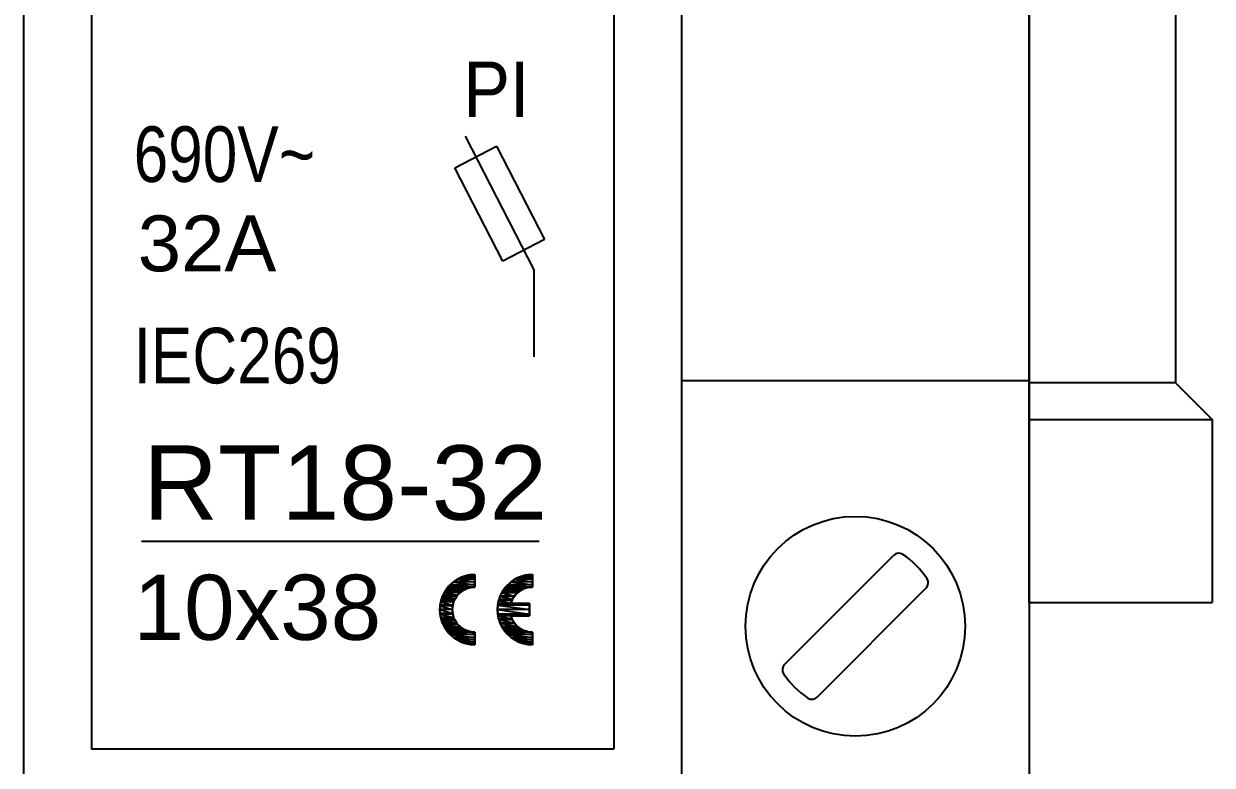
# Model space of a CAD drawing. Header units: millimetres. Extents: x 28713 to 59118, y -54378 to -19615.
# Drawn here: x 38085.54 to 38118.01, y -43691.09 to -43670.84 of the extents above; entities that cross this region are included whole.
import ezdxf

# ---------------------------------------------------------------- set-up
doc = ezdxf.new("R2010")
doc.units = ezdxf.units.MM
doc.header["$LTSCALE"] = 3
doc.layers.add('1', color=3, linetype='Continuous')
doc.layers.add('DUT', color=7, linetype='Continuous')
doc.styles.add('Arial', font='arial.ttf')

msp = doc.modelspace()

# ---------------------------------------------------------------- linework, layer by layer
for p, q in [((38085.536, -43711.097), (38085.536, -43631.616)), ((38103.508, -43631.616), (38103.508, -43711.097)), ((38087.384, -43659.257), (38087.384, -43690.645)), ((38101.66, -43659.257), (38101.66, -43690.645)), ((38097.315, -43674.77), (38098.455, -43674.184)), ((38097.592, -43673.907), (38099.469, -43677.56)), ((38098.455, -43674.184), (38099.763, -43676.731)), ((38098.623, -43677.317), (38097.315, -43674.77)), ((38099.763, -43676.731), (38098.623, -43677.317)), ((38099.469, -43677.56), (38099.469, -43679.934)), ((38088.753, -43684.966), (38099.618, -43684.966)), ((38097.673, -43685.899), (38097.612, -43685.914)), ((38097.735, -43685.889), (38097.673, -43685.899)), ((38097.798, -43685.883), (38097.735, -43685.889)), ((38097.862, -43685.881), (38097.798, -43685.883)), ((38097.862, -43685.881), (38097.862, -43685.881)), ((38099.246, -43685.899), (38099.185, -43685.914)), ((38099.308, -43685.889), (38099.246, -43685.899)), ((38099.371, -43685.883), (38099.308, -43685.889)), ((38099.435, -43685.881), (38099.371, -43685.883)), ((38099.435, -43685.881), (38099.435, -43685.881)), ((38097.144, -43686.205), (38097.104, -43686.253)), ((38097.187, -43686.159), (38097.144, -43686.205)), ((38097.232, -43686.117), (38097.187, -43686.159)), ((38097.28, -43686.077), (38097.232, -43686.117)), ((38097.331, -43686.041), (38097.28, -43686.077)), ((38097.383, -43686.009), (38097.331, -43686.041)), ((38097.438, -43685.979), (38097.383, -43686.009)), ((38097.494, -43685.954), (38097.438, -43685.979)), ((38097.552, -43685.932), (38097.494, -43685.954)), ((38097.612, -43685.914), (38097.552, -43685.932)), ((38097.82, -43686.222), (38097.78, -43686.226)), ((38097.862, -43686.221), (38097.82, -43686.222)), ((38097.862, -43686.221), (38097.862, -43686.221)), ((38098.717, -43686.205), (38098.677, -43686.253)), ((38098.76, -43686.159), (38098.717, -43686.205)), ((38098.806, -43686.117), (38098.76, -43686.159)), ((38098.854, -43686.077), (38098.806, -43686.117)), ((38098.904, -43686.041), (38098.854, -43686.077)), ((38098.957, -43686.009), (38098.904, -43686.041)), ((38099.011, -43685.979), (38098.957, -43686.009)), ((38099.068, -43685.954), (38099.011, -43685.979)), ((38099.126, -43685.932), (38099.068, -43685.954)), ((38099.185, -43685.914), (38099.126, -43685.932)), ((38099.384, -43686.223), (38099.334, -43686.229)), ((38099.435, -43686.221), (38099.384, -43686.223)), ((38099.435, -43686.221), (38099.435, -43686.221)), ((38096.955, -43686.532), (38096.937, -43686.592)), ((38096.977, -43686.473), (38096.955, -43686.532)), ((38097.003, -43686.415), (38096.977, -43686.473)), ((38097.033, -43686.359), (38097.003, -43686.415)), ((38097.067, -43686.305), (38097.033, -43686.359)), ((38097.033, -43686.359), (38097.033, -43686.359)), ((38097.104, -43686.253), (38097.067, -43686.305)), ((38097.328, -43686.529), (38097.308, -43686.565)), ((38097.349, -43686.494), (38097.328, -43686.529)), ((38097.328, -43686.529), (38097.328, -43686.529)), ((38097.373, -43686.461), (38097.349, -43686.494)), ((38097.399, -43686.43), (38097.373, -43686.461)), ((38097.427, -43686.4), (38097.399, -43686.43)), ((38097.456, -43686.373), (38097.427, -43686.4)), ((38097.487, -43686.348), (38097.456, -43686.373)), ((38097.519, -43686.324), (38097.487, -43686.348)), ((38097.553, -43686.303), (38097.519, -43686.324)), ((38097.589, -43686.284), (38097.553, -43686.303)), ((38097.625, -43686.268), (38097.589, -43686.284)), ((38097.662, -43686.254), (38097.625, -43686.268)), ((38097.701, -43686.242), (38097.662, -43686.254)), ((38097.74, -43686.233), (38097.701, -43686.242)), ((38097.78, -43686.226), (38097.74, -43686.233)), ((38098.528, -43686.532), (38098.51, -43686.592)), ((38098.55, -43686.473), (38098.528, -43686.532)), ((38098.576, -43686.415), (38098.55, -43686.473)), ((38098.607, -43686.359), (38098.576, -43686.415)), ((38098.64, -43686.305), (38098.607, -43686.359)), ((38098.607, -43686.359), (38098.607, -43686.359)), ((38098.677, -43686.253), (38098.64, -43686.305)), ((38098.902, -43686.528), (38098.878, -43686.572)), ((38098.928, -43686.486), (38098.902, -43686.528)), ((38098.958, -43686.446), (38098.928, -43686.486)), ((38098.991, -43686.41), (38098.958, -43686.446)), ((38099.026, -43686.376), (38098.991, -43686.41)), ((38099.064, -43686.345), (38099.026, -43686.376)), ((38099.104, -43686.317), (38099.064, -43686.345)), ((38099.147, -43686.292), (38099.104, -43686.317)), ((38099.191, -43686.271), (38099.147, -43686.292)), ((38099.237, -43686.253), (38099.191, -43686.271)), ((38099.285, -43686.239), (38099.237, -43686.253)), ((38099.334, -43686.229), (38099.285, -43686.239)), ((38096.907, -43686.775), (38096.905, -43686.837)), ((38096.905, -43686.837), (38096.907, -43686.899)), ((38096.913, -43686.714), (38096.907, -43686.775)), ((38096.923, -43686.652), (38096.913, -43686.714)), ((38096.937, -43686.592), (38096.923, -43686.652)), ((38097.246, -43686.797), (38097.245, -43686.837)), ((38097.245, -43686.837), (38097.246, -43686.877)), ((38097.25, -43686.758), (38097.246, -43686.797)), ((38097.257, -43686.718), (38097.25, -43686.758)), ((38097.266, -43686.679), (38097.257, -43686.718)), ((38097.277, -43686.64), (38097.266, -43686.679)), ((38097.291, -43686.602), (38097.277, -43686.64)), ((38097.308, -43686.565), (38097.291, -43686.602)), ((38098.48, -43686.775), (38098.478, -43686.837)), ((38098.478, -43686.837), (38098.48, -43686.899)), ((38098.486, -43686.714), (38098.48, -43686.775)), ((38098.496, -43686.652), (38098.486, -43686.714)), ((38098.51, -43686.592), (38098.496, -43686.652)), ((38098.859, -43686.619), (38098.843, -43686.667)), ((38098.843, -43686.667), (38099.35, -43686.667)), ((38098.878, -43686.572), (38098.859, -43686.619)), ((38099.35, -43686.667), (38099.35, -43687.008)), ((38096.907, -43686.899), (38096.913, -43686.961)), ((38096.913, -43686.961), (38096.923, -43687.022)), ((38096.923, -43687.022), (38096.937, -43687.083)), ((38096.937, -43687.083), (38096.955, -43687.143)), ((38096.955, -43687.143), (38096.977, -43687.202)), ((38097.246, -43686.877), (38097.25, -43686.917)), ((38097.25, -43686.917), (38097.257, -43686.956)), ((38097.257, -43686.956), (38097.266, -43686.996)), ((38097.266, -43686.996), (38097.277, -43687.034)), ((38097.277, -43687.034), (38097.291, -43687.072)), ((38097.291, -43687.072), (38097.308, -43687.109)), ((38097.308, -43687.109), (38097.328, -43687.146)), ((38097.328, -43687.146), (38097.328, -43687.146)), ((38097.328, -43687.146), (38097.349, -43687.181)), ((38097.349, -43687.181), (38097.373, -43687.214)), ((38098.48, -43686.899), (38098.486, -43686.961)), ((38098.486, -43686.961), (38098.496, -43687.022)), ((38098.496, -43687.022), (38098.51, -43687.083)), ((38098.51, -43687.083), (38098.528, -43687.143)), ((38098.528, -43687.143), (38098.55, -43687.202)), ((38098.843, -43687.008), (38099.35, -43687.008)), ((38098.843, -43687.008), (38098.843, -43687.008)), ((38098.843, -43687.008), (38098.859, -43687.056)), ((38098.859, -43687.056), (38098.878, -43687.103)), ((38098.878, -43687.103), (38098.902, -43687.147)), ((38098.902, -43687.147), (38098.928, -43687.189)), ((38098.928, -43687.189), (38098.958, -43687.228)), ((38096.977, -43687.202), (38097.003, -43687.259)), ((38097.003, -43687.259), (38097.033, -43687.316)), ((38097.033, -43687.316), (38097.033, -43687.316)), ((38097.033, -43687.316), (38097.067, -43687.37)), ((38097.067, -43687.37), (38097.104, -43687.421)), ((38097.104, -43687.421), (38097.144, -43687.47)), ((38097.144, -43687.47), (38097.187, -43687.516)), ((38097.187, -43687.516), (38097.232, -43687.558)), ((38097.373, -43687.214), (38097.399, -43687.245)), ((38097.399, -43687.245), (38097.427, -43687.274)), ((38097.427, -43687.274), (38097.456, -43687.302)), ((38097.456, -43687.302), (38097.487, -43687.327)), ((38097.487, -43687.327), (38097.519, -43687.35)), ((38097.519, -43687.35), (38097.553, -43687.371)), ((38097.553, -43687.371), (38097.589, -43687.39)), ((38097.589, -43687.39), (38097.625, -43687.407)), ((38097.625, -43687.407), (38097.662, -43687.421)), ((38097.662, -43687.421), (38097.701, -43687.433)), ((38097.701, -43687.433), (38097.74, -43687.442)), ((38097.74, -43687.442), (38097.78, -43687.449)), ((38097.78, -43687.449), (38097.82, -43687.453)), ((38097.82, -43687.453), (38097.862, -43687.454)), ((38098.55, -43687.202), (38098.576, -43687.259)), ((38098.576, -43687.259), (38098.607, -43687.316)), ((38098.607, -43687.316), (38098.607, -43687.316)), ((38098.607, -43687.316), (38098.64, -43687.37)), ((38098.64, -43687.37), (38098.677, -43687.421)), ((38098.677, -43687.421), (38098.717, -43687.47)), ((38098.717, -43687.47), (38098.76, -43687.516)), ((38098.76, -43687.516), (38098.806, -43687.558)), ((38098.958, -43687.228), (38098.991, -43687.265)), ((38098.991, -43687.265), (38099.026, -43687.299)), ((38099.026, -43687.299), (38099.064, -43687.33)), ((38099.064, -43687.33), (38099.104, -43687.358)), ((38099.104, -43687.358), (38099.147, -43687.382)), ((38099.147, -43687.382), (38099.191, -43687.404)), ((38099.191, -43687.404), (38099.237, -43687.421)), ((38099.237, -43687.421), (38099.285, -43687.435)), ((38099.285, -43687.435), (38099.334, -43687.446)), ((38099.334, -43687.446), (38099.384, -43687.452)), ((38099.384, -43687.452), (38099.435, -43687.454)), ((38097.232, -43687.558), (38097.28, -43687.597)), ((38097.28, -43687.597), (38097.331, -43687.633)), ((38097.331, -43687.633), (38097.383, -43687.666)), ((38097.383, -43687.666), (38097.438, -43687.695)), ((38097.438, -43687.695), (38097.494, -43687.721)), ((38097.494, -43687.721), (38097.552, -43687.743)), ((38097.552, -43687.743), (38097.612, -43687.761)), ((38097.612, -43687.761), (38097.673, -43687.775)), ((38097.673, -43687.775), (38097.735, -43687.786)), ((38097.735, -43687.786), (38097.798, -43687.792)), ((38097.798, -43687.792), (38097.862, -43687.794)), ((38098.806, -43687.558), (38098.854, -43687.597)), ((38098.854, -43687.597), (38098.904, -43687.633)), ((38098.904, -43687.633), (38098.957, -43687.666)), ((38098.957, -43687.666), (38099.011, -43687.695)), ((38099.011, -43687.695), (38099.068, -43687.721)), ((38099.068, -43687.721), (38099.126, -43687.743)), ((38099.126, -43687.743), (38099.185, -43687.761)), ((38099.185, -43687.761), (38099.246, -43687.775)), ((38099.246, -43687.775), (38099.308, -43687.786)), ((38099.308, -43687.786), (38099.371, -43687.792)), ((38099.371, -43687.792), (38099.435, -43687.794)), ((38101.66, -43690.645), (38087.384, -43690.645))]:
    msp.add_line(p, q)
at = {"color": 251}
for p, q in [((38097.614, -43685.913), (38097.737, -43685.889)), ((38097.737, -43685.889), (38097.614, -43685.913)), ((38097.737, -43685.889), (38097.862, -43685.881)), ((38097.862, -43685.881), (38097.737, -43685.889)), ((38097.862, -43685.889), (38097.737, -43685.889)), ((38097.737, -43685.889), (38097.862, -43685.913)), ((38097.737, -43685.889), (38097.862, -43685.913)), ((38097.862, -43685.889), (38097.737, -43685.889)), ((38097.862, -43685.881), (38097.862, -43685.889)), ((38097.862, -43685.889), (38097.862, -43685.881)), ((38097.862, -43685.913), (38097.862, -43685.889)), ((38097.862, -43685.889), (38097.862, -43685.913)), ((38099.188, -43685.913), (38099.31, -43685.889)), ((38099.31, -43685.889), (38099.188, -43685.913)), ((38099.31, -43685.889), (38099.435, -43685.881)), ((38099.435, -43685.881), (38099.31, -43685.889)), ((38099.435, -43685.889), (38099.31, -43685.889)), ((38099.31, -43685.889), (38099.435, -43685.913)), ((38099.31, -43685.889), (38099.435, -43685.913)), ((38099.435, -43685.889), (38099.31, -43685.889)), ((38099.435, -43685.881), (38099.435, -43685.889)), ((38099.435, -43685.889), (38099.435, -43685.881)), ((38099.435, -43685.913), (38099.435, -43685.889)), ((38099.435, -43685.889), (38099.435, -43685.913)), ((38097.124, -43686.23), (38097.133, -43686.221)), ((38097.133, -43686.221), (38097.124, -43686.23)), ((38097.133, -43686.221), (38097.185, -43686.161)), ((38097.185, -43686.161), (38097.133, -43686.221)), ((38097.862, -43686.221), (38097.133, -43686.221)), ((38097.133, -43686.221), (38097.755, -43686.23)), ((38097.133, -43686.221), (38097.755, -43686.23)), ((38097.862, -43686.221), (38097.133, -43686.221)), ((38097.185, -43686.161), (38097.279, -43686.078)), ((38097.279, -43686.078), (38097.185, -43686.161)), ((38097.862, -43686.161), (38097.185, -43686.161)), ((38097.185, -43686.161), (38097.862, -43686.221)), ((38097.185, -43686.161), (38097.862, -43686.221)), ((38097.862, -43686.161), (38097.185, -43686.161)), ((38097.279, -43686.078), (38097.383, -43686.009)), ((38097.383, -43686.009), (38097.279, -43686.078)), ((38097.862, -43686.078), (38097.279, -43686.078)), ((38097.279, -43686.078), (38097.862, -43686.161)), ((38097.279, -43686.078), (38097.862, -43686.161)), ((38097.862, -43686.078), (38097.279, -43686.078)), ((38097.383, -43686.009), (38097.496, -43685.954)), ((38097.496, -43685.954), (38097.383, -43686.009)), ((38097.862, -43686.009), (38097.383, -43686.009)), ((38097.383, -43686.009), (38097.862, -43686.078)), ((38097.383, -43686.009), (38097.862, -43686.078)), ((38097.862, -43686.009), (38097.383, -43686.009)), ((38097.496, -43685.954), (38097.614, -43685.913)), ((38097.614, -43685.913), (38097.496, -43685.954)), ((38097.862, -43685.954), (38097.496, -43685.954)), ((38097.496, -43685.954), (38097.862, -43686.009)), ((38097.496, -43685.954), (38097.862, -43686.009)), ((38097.862, -43685.954), (38097.496, -43685.954)), ((38097.862, -43685.913), (38097.614, -43685.913)), ((38097.614, -43685.913), (38097.862, -43685.954)), ((38097.614, -43685.913), (38097.862, -43685.954)), ((38097.862, -43685.913), (38097.614, -43685.913)), ((38097.755, -43686.23), (38097.862, -43686.221)), ((38097.862, -43686.221), (38097.755, -43686.23)), ((38097.862, -43685.954), (38097.862, -43685.913)), ((38097.862, -43685.913), (38097.862, -43685.954)), ((38097.862, -43686.009), (38097.862, -43685.954)), ((38097.862, -43685.954), (38097.862, -43686.009)), ((38097.862, -43686.078), (38097.862, -43686.009)), ((38097.862, -43686.009), (38097.862, -43686.078)), ((38097.862, -43686.161), (38097.862, -43686.078)), ((38097.862, -43686.078), (38097.862, -43686.161)), ((38097.862, -43686.221), (38097.862, -43686.161)), ((38097.862, -43686.161), (38097.862, -43686.221)), ((38098.697, -43686.231), (38098.706, -43686.221)), ((38098.706, -43686.221), (38098.697, -43686.231)), ((38098.706, -43686.221), (38098.759, -43686.161)), ((38098.759, -43686.161), (38098.706, -43686.221)), ((38099.435, -43686.221), (38098.706, -43686.221)), ((38098.706, -43686.221), (38099.322, -43686.231)), ((38098.706, -43686.221), (38099.322, -43686.231)), ((38099.435, -43686.221), (38098.706, -43686.221)), ((38098.759, -43686.161), (38098.853, -43686.078)), ((38098.853, -43686.078), (38098.759, -43686.161)), ((38099.435, -43686.161), (38098.759, -43686.161)), ((38098.759, -43686.161), (38099.435, -43686.221)), ((38098.759, -43686.161), (38099.435, -43686.221)), ((38099.435, -43686.161), (38098.759, -43686.161)), ((38098.853, -43686.078), (38098.957, -43686.009)), ((38098.957, -43686.009), (38098.853, -43686.078)), ((38099.435, -43686.078), (38098.853, -43686.078)), ((38098.853, -43686.078), (38099.435, -43686.161)), ((38098.853, -43686.078), (38099.435, -43686.161)), ((38099.435, -43686.078), (38098.853, -43686.078)), ((38098.957, -43686.009), (38099.069, -43685.954)), ((38099.069, -43685.954), (38098.957, -43686.009)), ((38099.435, -43686.009), (38098.957, -43686.009)), ((38098.957, -43686.009), (38099.435, -43686.078)), ((38098.957, -43686.009), (38099.435, -43686.078)), ((38099.435, -43686.009), (38098.957, -43686.009)), ((38099.069, -43685.954), (38099.188, -43685.913)), ((38099.188, -43685.913), (38099.069, -43685.954)), ((38099.435, -43685.954), (38099.069, -43685.954)), ((38099.069, -43685.954), (38099.435, -43686.009)), ((38099.069, -43685.954), (38099.435, -43686.009)), ((38099.435, -43685.954), (38099.069, -43685.954)), ((38099.435, -43685.913), (38099.188, -43685.913)), ((38099.188, -43685.913), (38099.435, -43685.954)), ((38099.188, -43685.913), (38099.435, -43685.954)), ((38099.435, -43685.913), (38099.188, -43685.913)), ((38099.322, -43686.231), (38099.435, -43686.221)), ((38099.435, -43686.221), (38099.322, -43686.231)), ((38099.435, -43685.954), (38099.435, -43685.913)), ((38099.435, -43685.913), (38099.435, -43685.954)), ((38099.435, -43686.009), (38099.435, -43685.954)), ((38099.435, -43685.954), (38099.435, -43686.009)), ((38099.435, -43686.078), (38099.435, -43686.009)), ((38099.435, -43686.009), (38099.435, -43686.078)), ((38099.435, -43686.161), (38099.435, -43686.078)), ((38099.435, -43686.078), (38099.435, -43686.161)), ((38099.435, -43686.221), (38099.435, -43686.161)), ((38099.435, -43686.161), (38099.435, -43686.221)), ((38096.938, -43686.59), (38096.958, -43686.529)), ((38096.958, -43686.529), (38096.938, -43686.59)), ((38096.958, -43686.529), (38096.978, -43686.471)), ((38096.978, -43686.471), (38096.958, -43686.529)), ((38097.328, -43686.529), (38096.958, -43686.529)), ((38096.958, -43686.529), (38097.299, -43686.59)), ((38096.958, -43686.529), (38097.299, -43686.59)), ((38097.328, -43686.529), (38096.958, -43686.529)), ((38096.978, -43686.471), (38096.993, -43686.441)), ((38096.993, -43686.441), (38096.978, -43686.471)), ((38097.368, -43686.471), (38096.978, -43686.471)), ((38096.978, -43686.471), (38097.328, -43686.529)), ((38096.978, -43686.471), (38097.328, -43686.529)), ((38097.368, -43686.471), (38096.978, -43686.471)), ((38096.993, -43686.441), (38097.03, -43686.365)), ((38097.03, -43686.365), (38096.993, -43686.441)), ((38097.389, -43686.441), (38096.993, -43686.441)), ((38096.993, -43686.441), (38097.368, -43686.471)), ((38096.993, -43686.441), (38097.368, -43686.471)), ((38097.389, -43686.441), (38096.993, -43686.441)), ((38097.03, -43686.365), (38097.033, -43686.359)), ((38097.033, -43686.359), (38097.03, -43686.365)), ((38097.465, -43686.365), (38097.03, -43686.365)), ((38097.03, -43686.365), (38097.389, -43686.441)), ((38097.03, -43686.365), (38097.389, -43686.441)), ((38097.465, -43686.365), (38097.03, -43686.365)), ((38097.033, -43686.359), (38097.07, -43686.303)), ((38097.07, -43686.303), (38097.033, -43686.359)), ((38097.474, -43686.359), (38097.033, -43686.359)), ((38097.033, -43686.359), (38097.465, -43686.365)), ((38097.033, -43686.359), (38097.465, -43686.365)), ((38097.474, -43686.359), (38097.033, -43686.359)), ((38097.07, -43686.303), (38097.101, -43686.258)), ((38097.101, -43686.258), (38097.07, -43686.303)), ((38097.553, -43686.303), (38097.07, -43686.303)), ((38097.07, -43686.303), (38097.474, -43686.359)), ((38097.07, -43686.303), (38097.474, -43686.359)), ((38097.553, -43686.303), (38097.07, -43686.303)), ((38097.101, -43686.258), (38097.103, -43686.255)), ((38097.103, -43686.255), (38097.101, -43686.258)), ((38097.651, -43686.258), (38097.101, -43686.258)), ((38097.101, -43686.258), (38097.553, -43686.303)), ((38097.101, -43686.258), (38097.553, -43686.303)), ((38097.651, -43686.258), (38097.101, -43686.258)), ((38097.103, -43686.255), (38097.124, -43686.23)), ((38097.124, -43686.23), (38097.103, -43686.255)), ((38097.662, -43686.255), (38097.103, -43686.255)), ((38097.103, -43686.255), (38097.651, -43686.258)), ((38097.103, -43686.255), (38097.651, -43686.258)), ((38097.662, -43686.255), (38097.103, -43686.255)), ((38097.755, -43686.23), (38097.124, -43686.23)), ((38097.124, -43686.23), (38097.662, -43686.255)), ((38097.124, -43686.23), (38097.662, -43686.255)), ((38097.755, -43686.23), (38097.124, -43686.23)), ((38097.299, -43686.59), (38097.328, -43686.529)), ((38097.328, -43686.529), (38097.299, -43686.59)), ((38097.328, -43686.529), (38097.368, -43686.471)), ((38097.368, -43686.471), (38097.328, -43686.529)), ((38097.368, -43686.471), (38097.389, -43686.441)), ((38097.389, -43686.441), (38097.368, -43686.471)), ((38097.389, -43686.441), (38097.465, -43686.365)), ((38097.465, -43686.365), (38097.389, -43686.441)), ((38097.465, -43686.365), (38097.474, -43686.359)), ((38097.474, -43686.359), (38097.465, -43686.365)), ((38097.474, -43686.359), (38097.553, -43686.303)), ((38097.553, -43686.303), (38097.474, -43686.359)), ((38097.553, -43686.303), (38097.651, -43686.258)), ((38097.651, -43686.258), (38097.553, -43686.303)), ((38097.651, -43686.258), (38097.662, -43686.255)), ((38097.662, -43686.255), (38097.651, -43686.258)), ((38097.662, -43686.255), (38097.755, -43686.23)), ((38097.755, -43686.23), (38097.662, -43686.255)), ((38098.521, -43686.562), (38098.551, -43686.471)), ((38098.551, -43686.471), (38098.521, -43686.562)), ((38098.551, -43686.471), (38098.554, -43686.465)), ((38098.554, -43686.465), (38098.551, -43686.471)), ((38098.94, -43686.471), (38098.551, -43686.471)), ((38098.551, -43686.471), (38098.884, -43686.562)), ((38098.551, -43686.471), (38098.884, -43686.562)), ((38098.94, -43686.471), (38098.551, -43686.471)), ((38098.554, -43686.465), (38098.596, -43686.381)), ((38098.596, -43686.381), (38098.554, -43686.465)), ((38098.944, -43686.465), (38098.554, -43686.465)), ((38098.554, -43686.465), (38098.94, -43686.471)), ((38098.554, -43686.465), (38098.94, -43686.471)), ((38098.944, -43686.465), (38098.554, -43686.465)), ((38098.596, -43686.381), (38098.607, -43686.359)), ((38098.607, -43686.359), (38098.596, -43686.381)), ((38099.02, -43686.381), (38098.596, -43686.381)), ((38098.596, -43686.381), (38098.944, -43686.465)), ((38098.596, -43686.381), (38098.944, -43686.465)), ((38099.02, -43686.381), (38098.596, -43686.381)), ((38098.607, -43686.359), (38098.637, -43686.313)), ((38098.637, -43686.313), (38098.607, -43686.359)), ((38099.05, -43686.359), (38098.607, -43686.359)), ((38098.607, -43686.359), (38099.02, -43686.381)), ((38098.607, -43686.359), (38099.02, -43686.381)), ((38099.05, -43686.359), (38098.607, -43686.359)), ((38098.637, -43686.313), (38098.671, -43686.262)), ((38098.671, -43686.262), (38098.637, -43686.313)), ((38099.111, -43686.313), (38098.637, -43686.313)), ((38098.637, -43686.313), (38099.05, -43686.359)), ((38098.637, -43686.313), (38099.05, -43686.359)), ((38099.111, -43686.313), (38098.637, -43686.313)), ((38098.671, -43686.262), (38098.676, -43686.255)), ((38098.676, -43686.255), (38098.671, -43686.262)), ((38099.213, -43686.262), (38098.671, -43686.262)), ((38098.671, -43686.262), (38099.111, -43686.313)), ((38098.671, -43686.262), (38099.111, -43686.313)), ((38099.213, -43686.262), (38098.671, -43686.262)), ((38098.676, -43686.255), (38098.697, -43686.231)), ((38098.697, -43686.231), (38098.676, -43686.255)), ((38099.239, -43686.255), (38098.676, -43686.255)), ((38098.676, -43686.255), (38099.213, -43686.262)), ((38098.676, -43686.255), (38099.213, -43686.262)), ((38099.239, -43686.255), (38098.676, -43686.255)), ((38099.322, -43686.231), (38098.697, -43686.231)), ((38098.697, -43686.231), (38099.239, -43686.255)), ((38098.697, -43686.231), (38099.239, -43686.255)), ((38099.322, -43686.231), (38098.697, -43686.231)), ((38098.884, -43686.562), (38098.94, -43686.471)), ((38098.94, -43686.471), (38098.884, -43686.562)), ((38098.94, -43686.471), (38098.944, -43686.465)), ((38098.944, -43686.465), (38098.94, -43686.471)), ((38098.944, -43686.465), (38099.02, -43686.381)), ((38099.02, -43686.381), (38098.944, -43686.465)), ((38099.02, -43686.381), (38099.05, -43686.359)), ((38099.05, -43686.359), (38099.02, -43686.381)), ((38099.05, -43686.359), (38099.111, -43686.313)), ((38099.111, -43686.313), (38099.05, -43686.359)), ((38099.111, -43686.313), (38099.213, -43686.262)), ((38099.213, -43686.262), (38099.111, -43686.313)), ((38099.213, -43686.262), (38099.239, -43686.255)), ((38099.239, -43686.255), (38099.213, -43686.262)), ((38099.239, -43686.255), (38099.322, -43686.231)), ((38099.322, -43686.231), (38099.239, -43686.255)), ((38096.905, -43686.837), (38096.912, -43686.73)), ((38096.912, -43686.73), (38096.905, -43686.837)), ((38097.245, -43686.837), (38096.905, -43686.837)), ((38096.905, -43686.837), (38097.255, -43686.945)), ((38096.912, -43686.945), (38096.905, -43686.837)), ((38096.905, -43686.837), (38097.255, -43686.945)), ((38097.245, -43686.837), (38096.905, -43686.837)), ((38096.905, -43686.837), (38096.912, -43686.945)), ((38096.912, -43686.73), (38096.913, -43686.713)), ((38096.913, -43686.713), (38096.912, -43686.73)), ((38097.255, -43686.73), (38096.912, -43686.73)), ((38096.912, -43686.73), (38097.245, -43686.837)), ((38096.912, -43686.73), (38097.245, -43686.837)), ((38097.255, -43686.73), (38096.912, -43686.73)), ((38096.913, -43686.713), (38096.93, -43686.627)), ((38096.93, -43686.627), (38096.913, -43686.713)), ((38097.259, -43686.713), (38096.913, -43686.713)), ((38096.913, -43686.713), (38097.255, -43686.73)), ((38096.913, -43686.713), (38097.255, -43686.73)), ((38097.259, -43686.713), (38096.913, -43686.713)), ((38096.93, -43686.627), (38096.938, -43686.59)), ((38096.938, -43686.59), (38096.93, -43686.627)), ((38097.282, -43686.627), (38096.93, -43686.627)), ((38096.93, -43686.627), (38097.259, -43686.713)), ((38096.93, -43686.627), (38097.259, -43686.713)), ((38097.282, -43686.627), (38096.93, -43686.627)), ((38097.299, -43686.59), (38096.938, -43686.59)), ((38096.938, -43686.59), (38097.282, -43686.627)), ((38096.938, -43686.59), (38097.282, -43686.627)), ((38097.299, -43686.59), (38096.938, -43686.59)), ((38097.245, -43686.837), (38097.255, -43686.73)), ((38097.255, -43686.73), (38097.245, -43686.837)), ((38097.255, -43686.945), (38097.245, -43686.837)), ((38097.245, -43686.837), (38097.255, -43686.945)), ((38097.255, -43686.73), (38097.259, -43686.713)), ((38097.259, -43686.713), (38097.255, -43686.73)), ((38097.259, -43686.713), (38097.282, -43686.627)), ((38097.282, -43686.627), (38097.259, -43686.713)), ((38097.282, -43686.627), (38097.299, -43686.59)), ((38097.299, -43686.59), (38097.282, -43686.627)), ((38098.478, -43686.837), (38098.487, -43686.713)), ((38098.487, -43686.713), (38098.478, -43686.837)), ((38099.35, -43686.837), (38098.478, -43686.837)), ((38098.478, -43686.837), (38099.35, -43686.962)), ((38098.487, -43686.962), (38098.478, -43686.837)), ((38098.478, -43686.837), (38099.35, -43686.962)), ((38099.35, -43686.837), (38098.478, -43686.837)), ((38098.478, -43686.837), (38098.487, -43686.962)), ((38098.487, -43686.713), (38098.496, -43686.667)), ((38098.496, -43686.667), (38098.487, -43686.713)), ((38099.35, -43686.713), (38098.487, -43686.713)), ((38098.487, -43686.713), (38099.35, -43686.837)), ((38098.487, -43686.713), (38099.35, -43686.837)), ((38099.35, -43686.713), (38098.487, -43686.713)), ((38098.496, -43686.667), (38098.511, -43686.59)), ((38098.511, -43686.59), (38098.496, -43686.667)), ((38098.843, -43686.667), (38098.496, -43686.667)), ((38098.496, -43686.667), (38099.35, -43686.713)), ((38098.496, -43686.667), (38099.35, -43686.713)), ((38099.35, -43686.667), (38098.496, -43686.667)), ((38098.511, -43686.59), (38098.521, -43686.562)), ((38098.521, -43686.562), (38098.511, -43686.59)), ((38098.873, -43686.59), (38098.511, -43686.59)), ((38098.511, -43686.59), (38098.843, -43686.667)), ((38098.511, -43686.59), (38098.843, -43686.667)), ((38098.873, -43686.59), (38098.511, -43686.59)), ((38098.884, -43686.562), (38098.521, -43686.562)), ((38098.521, -43686.562), (38098.873, -43686.59)), ((38098.521, -43686.562), (38098.873, -43686.59)), ((38098.884, -43686.562), (38098.521, -43686.562)), ((38098.843, -43686.667), (38098.873, -43686.59)), ((38098.873, -43686.59), (38098.843, -43686.667)), ((38098.843, -43686.667), (38099.35, -43686.667)), ((38098.843, -43686.667), (38098.843, -43686.667)), ((38098.843, -43686.667), (38099.35, -43686.667)), ((38098.873, -43686.59), (38098.884, -43686.562)), ((38098.884, -43686.562), (38098.873, -43686.59)), ((38099.35, -43686.713), (38099.35, -43686.667)), ((38099.35, -43686.667), (38099.35, -43686.713)), ((38099.35, -43686.837), (38099.35, -43686.713)), ((38099.35, -43686.713), (38099.35, -43686.837)), ((38099.35, -43686.962), (38099.35, -43686.837)), ((38099.35, -43686.837), (38099.35, -43686.962)), ((38097.255, -43686.945), (38096.912, -43686.945)), ((38096.912, -43686.945), (38097.259, -43686.962)), ((38096.913, -43686.962), (38096.912, -43686.945)), ((38096.912, -43686.945), (38097.259, -43686.962)), ((38097.255, -43686.945), (38096.912, -43686.945)), ((38096.912, -43686.945), (38096.913, -43686.962)), ((38097.259, -43686.962), (38096.913, -43686.962)), ((38096.913, -43686.962), (38097.282, -43687.048)), ((38096.93, -43687.048), (38096.913, -43686.962)), ((38096.913, -43686.962), (38097.282, -43687.048)), ((38097.259, -43686.962), (38096.913, -43686.962)), ((38096.913, -43686.962), (38096.93, -43687.048)), ((38097.282, -43687.048), (38096.93, -43687.048)), ((38096.93, -43687.048), (38097.299, -43687.085)), ((38096.938, -43687.085), (38096.93, -43687.048)), ((38096.93, -43687.048), (38097.299, -43687.085)), ((38097.282, -43687.048), (38096.93, -43687.048)), ((38096.93, -43687.048), (38096.938, -43687.085)), ((38097.299, -43687.085), (38096.938, -43687.085)), ((38096.938, -43687.085), (38097.328, -43687.146)), ((38096.958, -43687.146), (38096.938, -43687.085)), ((38096.938, -43687.085), (38097.328, -43687.146)), ((38097.299, -43687.085), (38096.938, -43687.085)), ((38096.938, -43687.085), (38096.958, -43687.146)), ((38097.328, -43687.146), (38096.958, -43687.146)), ((38096.958, -43687.146), (38097.368, -43687.204)), ((38096.978, -43687.204), (38096.958, -43687.146)), ((38096.958, -43687.146), (38097.368, -43687.204)), ((38097.328, -43687.146), (38096.958, -43687.146)), ((38096.958, -43687.146), (38096.978, -43687.204)), ((38097.259, -43686.962), (38097.255, -43686.945)), ((38097.255, -43686.945), (38097.259, -43686.962)), ((38097.282, -43687.048), (38097.259, -43686.962)), ((38097.259, -43686.962), (38097.282, -43687.048)), ((38097.299, -43687.085), (38097.282, -43687.048)), ((38097.282, -43687.048), (38097.299, -43687.085)), ((38097.328, -43687.146), (38097.299, -43687.085)), ((38097.299, -43687.085), (38097.328, -43687.146)), ((38097.368, -43687.204), (38097.328, -43687.146)), ((38097.328, -43687.146), (38097.368, -43687.204)), ((38099.35, -43686.962), (38098.487, -43686.962)), ((38098.487, -43686.962), (38099.35, -43687.008)), ((38098.496, -43687.008), (38098.487, -43686.962)), ((38098.487, -43686.962), (38099.35, -43687.008)), ((38099.35, -43686.962), (38098.487, -43686.962)), ((38098.487, -43686.962), (38098.496, -43687.008)), ((38099.35, -43687.008), (38098.496, -43687.008)), ((38098.496, -43687.008), (38098.873, -43687.085)), ((38098.511, -43687.085), (38098.496, -43687.008)), ((38098.496, -43687.008), (38098.873, -43687.085)), ((38098.843, -43687.008), (38098.496, -43687.008)), ((38098.496, -43687.008), (38098.511, -43687.085)), ((38098.873, -43687.085), (38098.511, -43687.085)), ((38098.511, -43687.085), (38098.884, -43687.113)), ((38098.521, -43687.113), (38098.511, -43687.085)), ((38098.511, -43687.085), (38098.884, -43687.113)), ((38098.873, -43687.085), (38098.511, -43687.085)), ((38098.511, -43687.085), (38098.521, -43687.113)), ((38098.884, -43687.113), (38098.521, -43687.113)), ((38098.521, -43687.113), (38098.94, -43687.204)), ((38098.551, -43687.204), (38098.521, -43687.113)), ((38098.521, -43687.113), (38098.94, -43687.204)), ((38098.884, -43687.113), (38098.521, -43687.113)), ((38098.521, -43687.113), (38098.551, -43687.204)), ((38098.843, -43687.008), (38099.35, -43687.008)), ((38098.843, -43687.008), (38098.843, -43687.008)), ((38098.873, -43687.085), (38098.843, -43687.008)), ((38098.843, -43687.008), (38099.35, -43687.008)), ((38098.843, -43687.008), (38098.873, -43687.085)), ((38098.884, -43687.113), (38098.873, -43687.085)), ((38098.873, -43687.085), (38098.884, -43687.113)), ((38098.94, -43687.204), (38098.884, -43687.113)), ((38098.884, -43687.113), (38098.94, -43687.204)), ((38099.35, -43687.008), (38099.35, -43686.962)), ((38099.35, -43686.962), (38099.35, -43687.008)), ((38097.368, -43687.204), (38096.978, -43687.204)), ((38096.978, -43687.204), (38097.389, -43687.234)), ((38096.993, -43687.234), (38096.978, -43687.204)), ((38096.978, -43687.204), (38097.389, -43687.234)), ((38097.368, -43687.204), (38096.978, -43687.204)), ((38096.978, -43687.204), (38096.993, -43687.234)), ((38097.389, -43687.234), (38096.993, -43687.234)), ((38096.993, -43687.234), (38097.465, -43687.31)), ((38097.03, -43687.31), (38096.993, -43687.234)), ((38096.993, -43687.234), (38097.465, -43687.31)), ((38097.389, -43687.234), (38096.993, -43687.234)), ((38096.993, -43687.234), (38097.03, -43687.31)), ((38097.465, -43687.31), (38097.03, -43687.31)), ((38097.03, -43687.31), (38097.474, -43687.316)), ((38097.033, -43687.316), (38097.03, -43687.31)), ((38097.03, -43687.31), (38097.474, -43687.316)), ((38097.465, -43687.31), (38097.03, -43687.31)), ((38097.03, -43687.31), (38097.033, -43687.316)), ((38097.474, -43687.316), (38097.033, -43687.316)), ((38097.033, -43687.316), (38097.553, -43687.371)), ((38097.07, -43687.371), (38097.033, -43687.316)), ((38097.033, -43687.316), (38097.553, -43687.371)), ((38097.474, -43687.316), (38097.033, -43687.316)), ((38097.033, -43687.316), (38097.07, -43687.371)), ((38097.553, -43687.371), (38097.07, -43687.371)), ((38097.07, -43687.371), (38097.651, -43687.417)), ((38097.101, -43687.417), (38097.07, -43687.371)), ((38097.07, -43687.371), (38097.651, -43687.417)), ((38097.553, -43687.371), (38097.07, -43687.371)), ((38097.07, -43687.371), (38097.101, -43687.417)), ((38097.651, -43687.417), (38097.101, -43687.417)), ((38097.101, -43687.417), (38097.662, -43687.42)), ((38097.103, -43687.42), (38097.101, -43687.417)), ((38097.101, -43687.417), (38097.662, -43687.42)), ((38097.651, -43687.417), (38097.101, -43687.417)), ((38097.101, -43687.417), (38097.103, -43687.42)), ((38097.662, -43687.42), (38097.103, -43687.42)), ((38097.103, -43687.42), (38097.755, -43687.445)), ((38097.124, -43687.445), (38097.103, -43687.42)), ((38097.103, -43687.42), (38097.755, -43687.445)), ((38097.662, -43687.42), (38097.103, -43687.42)), ((38097.103, -43687.42), (38097.124, -43687.445)), ((38097.755, -43687.445), (38097.124, -43687.445)), ((38097.124, -43687.445), (38097.862, -43687.454)), ((38097.133, -43687.454), (38097.124, -43687.445)), ((38097.124, -43687.445), (38097.862, -43687.454)), ((38097.755, -43687.445), (38097.124, -43687.445)), ((38097.124, -43687.445), (38097.133, -43687.454)), ((38097.862, -43687.454), (38097.133, -43687.454)), ((38097.133, -43687.454), (38097.862, -43687.514)), ((38097.185, -43687.514), (38097.133, -43687.454)), ((38097.133, -43687.454), (38097.862, -43687.514)), ((38097.862, -43687.454), (38097.133, -43687.454)), ((38097.133, -43687.454), (38097.185, -43687.514)), ((38097.862, -43687.514), (38097.185, -43687.514)), ((38097.185, -43687.514), (38097.862, -43687.597)), ((38097.279, -43687.597), (38097.185, -43687.514)), ((38097.185, -43687.514), (38097.862, -43687.597)), ((38097.862, -43687.514), (38097.185, -43687.514)), ((38097.185, -43687.514), (38097.279, -43687.597)), ((38097.389, -43687.234), (38097.368, -43687.204)), ((38097.368, -43687.204), (38097.389, -43687.234)), ((38097.465, -43687.31), (38097.389, -43687.234)), ((38097.389, -43687.234), (38097.465, -43687.31)), ((38097.474, -43687.316), (38097.465, -43687.31)), ((38097.465, -43687.31), (38097.474, -43687.316)), ((38097.553, -43687.371), (38097.474, -43687.316)), ((38097.474, -43687.316), (38097.553, -43687.371)), ((38097.651, -43687.417), (38097.553, -43687.371)), ((38097.553, -43687.371), (38097.651, -43687.417)), ((38097.662, -43687.42), (38097.651, -43687.417)), ((38097.651, -43687.417), (38097.662, -43687.42)), ((38097.755, -43687.445), (38097.662, -43687.42)), ((38097.662, -43687.42), (38097.755, -43687.445)), ((38097.862, -43687.454), (38097.755, -43687.445)), ((38097.755, -43687.445), (38097.862, -43687.454)), ((38097.862, -43687.514), (38097.862, -43687.454)), ((38097.862, -43687.454), (38097.862, -43687.514)), ((38097.862, -43687.597), (38097.862, -43687.514)), ((38097.862, -43687.514), (38097.862, -43687.597)), ((38098.94, -43687.204), (38098.551, -43687.204)), ((38098.551, -43687.204), (38098.944, -43687.21)), ((38098.554, -43687.21), (38098.551, -43687.204)), ((38098.551, -43687.204), (38098.944, -43687.21)), ((38098.94, -43687.204), (38098.551, -43687.204)), ((38098.551, -43687.204), (38098.554, -43687.21)), ((38098.944, -43687.21), (38098.554, -43687.21)), ((38098.554, -43687.21), (38099.02, -43687.294)), ((38098.596, -43687.294), (38098.554, -43687.21)), ((38098.554, -43687.21), (38099.02, -43687.294)), ((38098.944, -43687.21), (38098.554, -43687.21)), ((38098.554, -43687.21), (38098.596, -43687.294)), ((38099.02, -43687.294), (38098.596, -43687.294)), ((38098.596, -43687.294), (38099.05, -43687.316)), ((38098.607, -43687.316), (38098.596, -43687.294)), ((38098.596, -43687.294), (38099.05, -43687.316)), ((38099.02, -43687.294), (38098.596, -43687.294)), ((38098.596, -43687.294), (38098.607, -43687.316)), ((38099.05, -43687.316), (38098.607, -43687.316)), ((38098.607, -43687.316), (38099.111, -43687.362)), ((38098.637, -43687.362), (38098.607, -43687.316)), ((38098.607, -43687.316), (38099.111, -43687.362)), ((38099.05, -43687.316), (38098.607, -43687.316)), ((38098.607, -43687.316), (38098.637, -43687.362)), ((38099.111, -43687.362), (38098.637, -43687.362)), ((38098.637, -43687.362), (38099.213, -43687.413)), ((38098.671, -43687.413), (38098.637, -43687.362)), ((38098.637, -43687.362), (38099.213, -43687.413)), ((38099.111, -43687.362), (38098.637, -43687.362)), ((38098.637, -43687.362), (38098.671, -43687.413)), ((38099.213, -43687.413), (38098.671, -43687.413)), ((38098.671, -43687.413), (38099.239, -43687.42)), ((38098.676, -43687.42), (38098.671, -43687.413)), ((38098.671, -43687.413), (38099.239, -43687.42)), ((38099.213, -43687.413), (38098.671, -43687.413)), ((38098.671, -43687.413), (38098.676, -43687.42)), ((38099.239, -43687.42), (38098.676, -43687.42)), ((38098.676, -43687.42), (38099.322, -43687.444)), ((38098.697, -43687.444), (38098.676, -43687.42)), ((38098.676, -43687.42), (38099.322, -43687.444)), ((38099.239, -43687.42), (38098.676, -43687.42)), ((38098.676, -43687.42), (38098.697, -43687.444)), ((38099.322, -43687.444), (38098.697, -43687.444)), ((38098.697, -43687.444), (38099.435, -43687.454)), ((38098.706, -43687.454), (38098.697, -43687.444)), ((38098.697, -43687.444), (38099.435, -43687.454)), ((38099.322, -43687.444), (38098.697, -43687.444)), ((38098.697, -43687.444), (38098.706, -43687.454)), ((38099.435, -43687.454), (38098.706, -43687.454)), ((38098.706, -43687.454), (38099.435, -43687.514)), ((38098.759, -43687.514), (38098.706, -43687.454)), ((38098.706, -43687.454), (38099.435, -43687.514)), ((38099.435, -43687.454), (38098.706, -43687.454)), ((38098.706, -43687.454), (38098.759, -43687.514)), ((38099.435, -43687.514), (38098.759, -43687.514)), ((38098.759, -43687.514), (38099.435, -43687.597)), ((38098.853, -43687.597), (38098.759, -43687.514)), ((38098.759, -43687.514), (38099.435, -43687.597)), ((38099.435, -43687.514), (38098.759, -43687.514)), ((38098.759, -43687.514), (38098.853, -43687.597)), ((38098.944, -43687.21), (38098.94, -43687.204)), ((38098.94, -43687.204), (38098.944, -43687.21)), ((38099.02, -43687.294), (38098.944, -43687.21)), ((38098.944, -43687.21), (38099.02, -43687.294)), ((38099.05, -43687.316), (38099.02, -43687.294)), ((38099.02, -43687.294), (38099.05, -43687.316)), ((38099.111, -43687.362), (38099.05, -43687.316)), ((38099.05, -43687.316), (38099.111, -43687.362)), ((38099.213, -43687.413), (38099.111, -43687.362)), ((38099.111, -43687.362), (38099.213, -43687.413)), ((38099.239, -43687.42), (38099.213, -43687.413)), ((38099.213, -43687.413), (38099.239, -43687.42)), ((38099.322, -43687.444), (38099.239, -43687.42)), ((38099.239, -43687.42), (38099.322, -43687.444)), ((38099.435, -43687.454), (38099.322, -43687.444)), ((38099.322, -43687.444), (38099.435, -43687.454)), ((38099.435, -43687.514), (38099.435, -43687.454)), ((38099.435, -43687.454), (38099.435, -43687.514)), ((38099.435, -43687.597), (38099.435, -43687.514)), ((38099.435, -43687.514), (38099.435, -43687.597)), ((38097.862, -43687.597), (38097.279, -43687.597)), ((38097.279, -43687.597), (38097.862, -43687.666)), ((38097.383, -43687.666), (38097.279, -43687.597)), ((38097.279, -43687.597), (38097.862, -43687.666)), ((38097.862, -43687.597), (38097.279, -43687.597)), ((38097.279, -43687.597), (38097.383, -43687.666)), ((38097.862, -43687.666), (38097.383, -43687.666)), ((38097.383, -43687.666), (38097.862, -43687.721)), ((38097.496, -43687.721), (38097.383, -43687.666)), ((38097.383, -43687.666), (38097.862, -43687.721)), ((38097.862, -43687.666), (38097.383, -43687.666)), ((38097.383, -43687.666), (38097.496, -43687.721)), ((38097.862, -43687.721), (38097.496, -43687.721)), ((38097.496, -43687.721), (38097.862, -43687.762)), ((38097.614, -43687.762), (38097.496, -43687.721)), ((38097.496, -43687.721), (38097.862, -43687.762)), ((38097.862, -43687.721), (38097.496, -43687.721)), ((38097.496, -43687.721), (38097.614, -43687.762)), ((38097.862, -43687.762), (38097.614, -43687.762)), ((38097.614, -43687.762), (38097.862, -43687.786)), ((38097.737, -43687.786), (38097.614, -43687.762)), ((38097.614, -43687.762), (38097.862, -43687.786)), ((38097.862, -43687.762), (38097.614, -43687.762)), ((38097.614, -43687.762), (38097.737, -43687.786)), ((38097.862, -43687.786), (38097.737, -43687.786)), ((38097.737, -43687.786), (38097.862, -43687.794)), ((38097.862, -43687.786), (38097.737, -43687.786)), ((38097.862, -43687.794), (38097.737, -43687.786)), ((38097.862, -43687.666), (38097.862, -43687.597)), ((38097.862, -43687.597), (38097.862, -43687.666)), ((38097.862, -43687.721), (38097.862, -43687.666)), ((38097.862, -43687.666), (38097.862, -43687.721)), ((38097.862, -43687.762), (38097.862, -43687.721)), ((38097.862, -43687.721), (38097.862, -43687.762)), ((38097.862, -43687.786), (38097.862, -43687.762)), ((38097.862, -43687.762), (38097.862, -43687.786)), ((38097.862, -43687.794), (38097.862, -43687.786)), ((38097.862, -43687.786), (38097.862, -43687.794)), ((38099.435, -43687.597), (38098.853, -43687.597)), ((38098.853, -43687.597), (38099.435, -43687.666)), ((38098.957, -43687.666), (38098.853, -43687.597)), ((38098.853, -43687.597), (38099.435, -43687.666)), ((38099.435, -43687.597), (38098.853, -43687.597)), ((38098.853, -43687.597), (38098.957, -43687.666)), ((38099.435, -43687.666), (38098.957, -43687.666)), ((38098.957, -43687.666), (38099.435, -43687.721)), ((38099.069, -43687.721), (38098.957, -43687.666)), ((38098.957, -43687.666), (38099.435, -43687.721)), ((38099.435, -43687.666), (38098.957, -43687.666)), ((38098.957, -43687.666), (38099.069, -43687.721)), ((38099.435, -43687.721), (38099.069, -43687.721)), ((38099.069, -43687.721), (38099.435, -43687.762)), ((38099.188, -43687.762), (38099.069, -43687.721)), ((38099.069, -43687.721), (38099.435, -43687.762)), ((38099.435, -43687.721), (38099.069, -43687.721)), ((38099.069, -43687.721), (38099.188, -43687.762)), ((38099.435, -43687.762), (38099.188, -43687.762)), ((38099.188, -43687.762), (38099.435, -43687.786)), ((38099.31, -43687.786), (38099.188, -43687.762)), ((38099.188, -43687.762), (38099.435, -43687.786)), ((38099.435, -43687.762), (38099.188, -43687.762)), ((38099.188, -43687.762), (38099.31, -43687.786)), ((38099.435, -43687.786), (38099.31, -43687.786)), ((38099.31, -43687.786), (38099.435, -43687.794)), ((38099.435, -43687.786), (38099.31, -43687.786)), ((38099.435, -43687.794), (38099.31, -43687.786)), ((38099.435, -43687.666), (38099.435, -43687.597)), ((38099.435, -43687.597), (38099.435, -43687.666)), ((38099.435, -43687.721), (38099.435, -43687.666)), ((38099.435, -43687.666), (38099.435, -43687.721)), ((38099.435, -43687.762), (38099.435, -43687.721)), ((38099.435, -43687.721), (38099.435, -43687.762)), ((38099.435, -43687.786), (38099.435, -43687.762)), ((38099.435, -43687.762), (38099.435, -43687.786)), ((38099.435, -43687.794), (38099.435, -43687.786)), ((38099.435, -43687.786), (38099.435, -43687.794))]:
    msp.add_line(p, q, dxfattribs=at)
at = {"layer": '1', "color": 7}
for p, q in [((38103.508, -43643.891), (38103.508, -43694.391)), ((38113.008, -43643.891), (38113.008, -43694.391)), ((38113.008, -43686.641), (38113.008, -43651.641)), ((38117.008, -43657.641), (38117.008, -43680.641)), ((38113.008, -43680.591), (38103.508, -43680.591)), ((38117.008, -43680.641), (38113.008, -43680.641)), ((38117.008, -43680.641), (38118.008, -43681.641)), ((38113.008, -43681.641), (38118.008, -43681.641)), ((38118.008, -43681.641), (38118.008, -43686.641)), ((38106.324, -43688.336), (38109.304, -43685.357)), ((38107.213, -43689.225), (38110.193, -43686.246)), ((38113.008, -43686.641), (38118.008, -43686.641))]:
    msp.add_line(p, q, dxfattribs=at)
msp.add_circle((38108.258, -43687.291), 3, dxfattribs=at)
for centre, radius, start, end in [((38109.445, -43685.498), 0.2, 56.4992, 135), ((38108.258, -43687.291), 2.35, 33.5008, 56.4992), ((38110.051, -43686.104), 0.2, 315, 33.5008), ((38106.465, -43688.478), 0.2, 135, 213.5008), ((38108.258, -43687.291), 2.35, 213.5008, 236.4992), ((38107.072, -43689.084), 0.2, 236.4992, 315)]:
    msp.add_arc(centre, radius, start, end, dxfattribs=at)

# ---------------------------------------------------------------- texts
at = {"layer": 'DUT', "color": 251, "style": 'Arial', "oblique": 0}
for s, width, p in [('PI', 0.9, (38097.547, -43673.388)), ('690V~', 0.8, (38088.539, -43675.159)), ('IEC269', 0.8, (38088.539, -43680.66))]:
    msp.add_text(s, height=1.5186, dxfattribs=dict(at, width=width)).set_placement(p)
at = {"layer": 'DUT', "color": 250, "style": 'Arial', "oblique": 0}
msp.add_text('32A', height=1.524, dxfattribs=at).set_placement((38088.65, -43677.598))
at = {"layer": 'DUT', "color": 251, "style": 'Arial', "oblique": 0}
for s, height, p in [('RT18-32', 2.032, (38088.795, -43684.383)), ('10x38', 1.778, (38088.536, -43687.662))]:
    msp.add_text(s, height=height, dxfattribs=at).set_placement(p)

doc.saveas('drawing.dxf')
